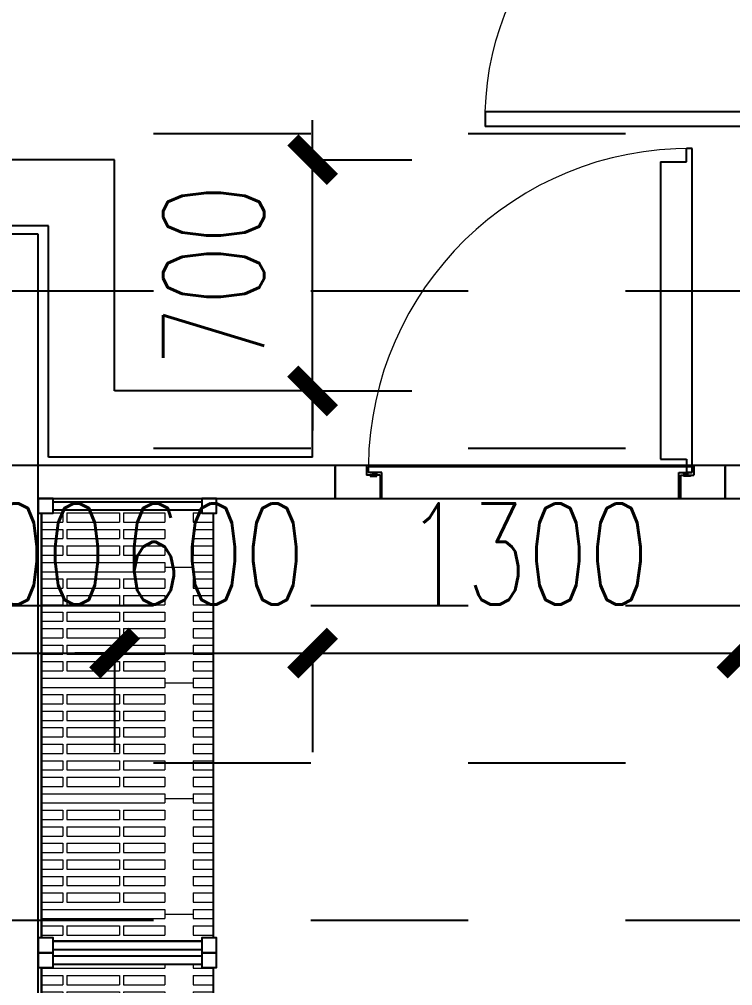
# Model space of a CAD drawing. Header units: millimetres. Extents: x 12325263 to 13848842, y -1463133 to 573208.
# Drawn here: x 12578309 to 12580469, y -824586 to -821662 of the extents above; entities that cross this region are included whole.
import ezdxf
from ezdxf.xclip import XClip

# ---------------------------------------------------------------- set-up
doc = ezdxf.new("R2010")
doc.units = ezdxf.units.MM
doc.header["$LTSCALE"] = 1000
doc.header["$XCLIPFRAME"] = 0
for name, color, linetype in [('A-ANNO-DIMS', 83, 'Continuous'), ('A-WALL', 5, 'Continuous'), ('fur202301', 252, 'Continuous'), ('WALL', 5, 'Continuous'), ('WALL-SHATCH', 8, 'Continuous'), ('WINDOW', 4, 'Continuous'), ('WINDOW_TEXT', 7, 'Continuous'), ('建筑-楼板开洞', 251, 'Continuous')]:
    doc.layers.add(name, color=color, linetype=linetype)
doc.styles.add('_TCH_DIM_T3', font='SIMPLEX.shx', dxfattribs={"width": 0.705882, "bigfont": 'GBCBIG.shx'})
doc.styles.add('_TCH_WINDOW', font='SIMPLEX', dxfattribs={"width": 0.7, "height": 3.5, "bigfont": 'GBCBIG'})
doc.dimstyles.new('_TCH_ARCH&&120', dxfattribs={"dimtxt": 306, "dimasz": 120, "dimexe": 300, "dimexo": 360, "dimgap": 147, "dimtad": 1, "dimdec": 0, "dimzin": 0, "dimdsep": 46, "dimtxsty": '_TCH_DIM_T3', "dimblk": 'ARCHTICK', "dimcen": 0.09, "dimclrt": 7, "dimazin": 2, "dimtfac": 1, "dimtdec": 0, "dimtix": 1, "dimtmove": 2, "dimatfit": 3, "dimfxl": 1, "dimfxlon": 1, "dimtolj": 1, "dimtzin": 0, "dimarcsym": 0})

# ---------------------------------------------------------------- blocks, each defined once
blk = doc.blocks.new('adgshg13-A$C7F010FC0')
at = {"layer": 'WALL-SHATCH'}
h = blk.add_hatch(color=256, dxfattribs=at)
h.dxf.hatch_style = 1
h.paths.add_polyline_path([(-60384.2, -16880.9), (-763.2, 197.5), (12587.6, -13153.3), (12587.6, -157996), (-162964.9, -188820.4), (-171262.4, -180522.9), (-171262.4, -31310.9), (-150707.2, -10755.7), (-131860.1, -7980.9), (-99162.4, -7980.9), (-99162.4, -4980.9), (-76620.4, -4980.9), (-70107.7, -16880.9)], flags=16)
h.paths.add_polyline_path([(-60091.2, -16380.9), (-646.9, 646.9), (12987.6, -12987.6), (12987.6, -158331.9), (-163100.6, -189250.4), (-171662.4, -180688.6), (-171662.4, -31145.2), (-150777.9, -10260.7), (-131896.7, -7480.9), (-99562.4, -7480.9), (-99562.4, -4580.9), (-76365.6, -4580.9), (-69907.5, -16380.9)])
blk = doc.blocks.new('A$C4C7A72D3')
at = {"layer": 'WALL', "color": 1}
blk.add_blockref('adgshg13-A$C7F010FC0', (210433, 205503.6), dxfattribs=at)
blk = doc.blocks.new('*U1477')
blk.add_lwpolyline([(0, -3855.2), (3969.1, -3855.2), (3969.1, 0), (0, 0)], close=True)
blk = doc.blocks.new('asdgagA$C655A5B81')
for p, q in [((0, 1059.1), (0, 963.1)), ((0, 959.1), (0, 1059.1)), ((135, 1059.1), (0, 1059.1)), ((0, 1059.1), (0, 963.1)), ((0, 965.1), (0, 1059.1)), ((0, 965.1), (0, 1059.1)), ((1045, 1059.1), (135, 1059.1)), ((135, 988.4), (135, 1059.1)), ((135, 988.4), (135, 1059.1)), ((140, 1059.1), (140, 981.2)), ((1040, 1059.1), (1040, 981.2)), ((1045, 988.4), (1045, 1059.1)), ((1045, 988.4), (1045, 1059.1)), ((1181, 1059.1), (1045, 1059.1)), ((1181, 959.1), (1181, 1059.1)), ((1181, 1059.1), (1181, 963.1)), ((1181, 1059.1), (1181, 963.1)), ((1181, 965.1), (1181, 1059.1)), ((94.4, 959.1), (94.4, 988.4)), ((135, 988.4), (94.4, 988.4)), ((94.4, 959.1), (94.4, 988.4)), ((135, 988.4), (94.4, 988.4)), ((94.4, 963.1), (94.4, 988.4)), ((140, 981.2), (99.4, 981.2)), ((99.4, 963.1), (99.4, 981.2)), ((99.4, 981.2), (117.5, 981.2)), ((99.4, 981.2), (99.4, 0)), ((117.5, 940.6), (117.5, 981.2)), ((1040, 981.2), (1080.6, 981.2)), ((1045, 988.4), (1085.6, 988.4)), ((1045, 988.4), (1085.6, 988.4)), ((1080.6, 963.1), (1080.6, 981.2)), ((1085.6, 959.1), (1085.6, 988.4)), ((1085.6, 959.1), (1085.6, 988.4)), ((1085.6, 963.1), (1085.6, 988.4)), ((0, 959.1), (94.4, 959.1)), ((94.4, 959.1), (1085.6, 959.1)), ((99.4, 963.1), (1080.6, 963.1)), ((195.4, 940.6), (117.5, 940.6)), ((195.4, 40.6), (195.4, 940.6)), ((1085.6, 959.1), (1181, 959.1)), ((117.5, 40.6), (117.5, 0)), ((195.4, 40.6), (117.5, 40.6)), ((99.4, 0), (117.5, 0))]:
    blk.add_line(p, q)
at = {"lineweight": 0}
for p, q in [((105.2, 981.2), (105.2, 982)), ((105.2, 982), (125.5, 982)), ((105.3, 992.4), (125.5, 992.4)), ((105.3, 989.4), (105.3, 992.4)), ((125.5, 989.4), (105.3, 989.4)), ((106, 981.2), (115, 981.2)), ((112.7, 985.7), (112.7, 989.5)), ((112.7, 989.5), (119.1, 989.5)), ((117.2, 985.7), (112.7, 985.7)), ((112.7, 985), (117.2, 985)), ((112.7, 984.6), (117.2, 984.6)), ((117.2, 983.1), (112.7, 983.1)), ((117.2, 982.7), (112.7, 982.7)), ((113.1, 987.8), (113.1, 989.1)), ((113.1, 989.1), (119.1, 989.1)), ((113.1, 987.8), (114.1, 987.8)), ((113.1, 986.1), (113.1, 987.4)), ((113.1, 987.4), (114.1, 987.4)), ((117.2, 986.1), (113.1, 986.1)), ((113.8, 991), (115.2, 989.6)), ((113.8, 990.8), (115.1, 989.6)), ((113.9, 991.4), (115.7, 989.7)), ((113.9, 991.3), (115.6, 989.6)), ((113.9, 991.2), (115.5, 989.6)), ((113.9, 991.1), (115.3, 989.6)), ((113.9, 990.7), (114.9, 989.6)), ((113.9, 990.5), (114.8, 989.7)), ((114, 991.6), (115.8, 989.8)), ((114, 991.5), (115.8, 989.7)), ((114, 990.2), (114.5, 989.8)), ((114.1, 991.7), (115.9, 989.8)), ((114.1, 991.7), (116, 989.9)), ((114.2, 991.9), (116.1, 990)), ((114.2, 991.8), (116.1, 989.9)), ((114.3, 991.9), (116.2, 990.1)), ((114.4, 992), (116.3, 990.1)), ((114.5, 992.1), (116.3, 990.2)), ((114.6, 992.1), (116.4, 990.3)), ((114.6, 992.1), (116.4, 990.4)), ((114.7, 992.2), (116.5, 990.5)), ((114.8, 992.2), (116.5, 990.6)), ((114.9, 992.2), (116.5, 990.7)), ((115.1, 992.3), (116.5, 990.8)), ((115.2, 992.3), (116.5, 990.9)), ((115.3, 992.3), (116.5, 991.1)), ((115.5, 992.2), (116.5, 991.2)), ((115.7, 992.2), (116.4, 991.4)), ((115.7, 981.2), (124.7, 981.2)), ((116, 992), (116.3, 991.7)), ((117.6, 982), (117.6, 982.3)), ((119.1, 985.5), (118, 985.5)), ((119.1, 985.2), (118, 985.2)), ((118, 982.7), (118, 982.7)), ((118, 982), (118, 982.3)), ((125.5, 989.5), (119.1, 989.5)), ((125.1, 989.1), (119.1, 989.1)), ((119.1, 985.5), (120.3, 985.5)), ((119.1, 985.2), (120.3, 985.2)), ((120.2, 982.7), (120.2, 982.7)), ((120.2, 982), (120.2, 982.3)), ((120.6, 982), (120.6, 982.3)), ((121, 986.1), (125.1, 986.1)), ((121, 985.7), (125.5, 985.7)), ((125.5, 985), (121, 985)), ((125.5, 984.6), (121, 984.6)), ((121, 983.1), (125.5, 983.1)), ((121, 982.7), (125.5, 982.7)), ((125.1, 987.8), (124.2, 987.8)), ((125.1, 987.4), (124.2, 987.4)), ((125.1, 987.8), (125.1, 989.1)), ((125.1, 986.1), (125.1, 987.4)), ((125.5, 992.4), (125.5, 989.4)), ((125.5, 985.7), (125.5, 989.5)), ((125.5, 981.2), (125.5, 982)), ((1054.5, 992.4), (1054.5, 989.4)), ((1074.7, 992.4), (1054.5, 992.4)), ((1054.5, 989.5), (1060.9, 989.5)), ((1054.5, 985.7), (1054.5, 989.5)), ((1054.5, 989.4), (1074.7, 989.4)), ((1059, 985.7), (1054.5, 985.7)), ((1054.5, 985), (1059, 985)), ((1054.5, 984.6), (1059, 984.6)), ((1059, 983.1), (1054.5, 983.1)), ((1059, 982.7), (1054.5, 982.7)), ((1074.8, 982), (1054.5, 982)), ((1054.5, 981.2), (1054.5, 982)), ((1054.9, 989.1), (1060.9, 989.1)), ((1054.9, 987.8), (1054.9, 989.1)), ((1054.9, 987.8), (1055.8, 987.8)), ((1054.9, 987.4), (1055.8, 987.4)), ((1054.9, 986.1), (1054.9, 987.4)), ((1059, 986.1), (1054.9, 986.1)), ((1064.3, 981.2), (1055.3, 981.2)), ((1059.4, 982), (1059.4, 982.3)), ((1060.9, 985.5), (1059.7, 985.5)), ((1060.9, 985.2), (1059.7, 985.2)), ((1059.8, 982.7), (1059.8, 982.7)), ((1059.8, 982), (1059.8, 982.3)), ((1067.3, 989.5), (1060.9, 989.5)), ((1066.9, 989.1), (1060.9, 989.1)), ((1060.9, 985.5), (1062, 985.5)), ((1060.9, 985.2), (1062, 985.2)), ((1062, 982.7), (1062, 982.7)), ((1062, 982), (1062, 982.3)), ((1062.4, 982), (1062.4, 982.3)), ((1062.8, 986.1), (1066.9, 986.1)), ((1062.8, 985.7), (1067.3, 985.7)), ((1067.3, 985), (1062.8, 985)), ((1067.3, 984.6), (1062.8, 984.6)), ((1062.8, 983.1), (1067.3, 983.1)), ((1062.8, 982.7), (1067.3, 982.7)), ((1064.7, 992.3), (1063.5, 991.1)), ((1064.8, 992.3), (1063.5, 990.9)), ((1064.9, 992.3), (1063.5, 990.8)), ((1064.5, 992.2), (1063.5, 991.2)), ((1065.1, 992.2), (1063.5, 990.7)), ((1065.2, 992.2), (1063.5, 990.6)), ((1065.3, 992.2), (1063.5, 990.5)), ((1064.3, 992.2), (1063.6, 991.4)), ((1065.4, 992.1), (1063.6, 990.4)), ((1065.4, 992.1), (1063.6, 990.3)), ((1065.5, 992.1), (1063.7, 990.2)), ((1064, 992), (1063.7, 991.7)), ((1065.6, 992), (1063.7, 990.1)), ((1065.7, 991.9), (1063.8, 990.1)), ((1065.8, 991.9), (1063.9, 990)), ((1065.8, 991.8), (1063.9, 989.9)), ((1065.9, 991.7), (1064, 989.9)), ((1065.9, 991.7), (1064.1, 989.8)), ((1066, 991.6), (1064.2, 989.8)), ((1066, 991.5), (1064.2, 989.7)), ((1066.1, 991.4), (1064.3, 989.7)), ((1066.1, 991.3), (1064.4, 989.6)), ((1066.1, 991.2), (1064.5, 989.6)), ((1066.1, 991.1), (1064.7, 989.6)), ((1066.2, 991), (1064.8, 989.6)), ((1066.2, 990.8), (1064.9, 989.6)), ((1074, 981.2), (1065, 981.2)), ((1066.1, 990.7), (1065.1, 989.6)), ((1066.1, 990.5), (1065.2, 989.7)), ((1066, 990.2), (1065.5, 989.8)), ((1066.9, 987.8), (1065.9, 987.8)), ((1066.9, 987.4), (1065.9, 987.4)), ((1066.9, 987.8), (1066.9, 989.1)), ((1066.9, 986.1), (1066.9, 987.4)), ((1067.3, 985.7), (1067.3, 989.5)), ((1074.7, 989.4), (1074.7, 992.4)), ((1074.8, 981.2), (1074.8, 982))]:
    blk.add_line(p, q, dxfattribs=at)
for centre in [(115.2, 990.9), (1064.8, 990.9)]:
    blk.add_circle(centre, 1.34, dxfattribs=at)
for centre, radius, start, end in [((112.7, 983.8), 1.12, 90, 270), ((112.7, 983.8), 0.75, 90, 270), ((114.1, 987.6), 0.188, 270, 90), ((117.2, 985.3), 0.75, 14.4775, 90), ((117.2, 985.3), 0.375, 270, 90), ((117.2, 985.3), 0.75, 270, 345.5225), ((117.2, 982.3), 0.75, 0, 90), ((117.2, 982.3), 0.375, 0, 90), ((121, 982.3), 0.75, 90, 180), ((121, 985.3), 0.75, 90, 165.5225), ((121, 985.3), 0.75, 194.4775, 270), ((121, 985.3), 0.375, 90, 270), ((121, 982.3), 0.375, 90, 180), ((124.2, 987.6), 0.188, 90, 270), ((125.5, 983.8), 1.12, 270, 90), ((125.5, 983.8), 0.75, 270, 90), ((1054.5, 983.8), 1.12, 90, 270), ((1054.5, 983.8), 0.75, 90, 270), ((1055.8, 987.6), 0.188, 270, 90), ((1059, 985.3), 0.75, 14.4775, 90), ((1059, 985.3), 0.375, 270, 90), ((1059, 985.3), 0.75, 270, 345.5225), ((1059, 982.3), 0.75, 0, 90), ((1059, 982.3), 0.375, 0, 90), ((1062.8, 985.3), 0.75, 90, 165.5225), ((1062.8, 985.3), 0.75, 194.4775, 270), ((1062.8, 982.3), 0.75, 90, 180), ((1062.8, 985.3), 0.375, 90, 270), ((1062.8, 982.3), 0.375, 90, 180), ((1065.9, 987.6), 0.188, 90, 270), ((1067.3, 983.8), 1.12, 270, 90), ((1067.3, 983.8), 0.75, 270, 90), ((108.4, 972.2), 972.2, 269.4672, 359.2315)]:
    blk.add_arc(centre, radius, start, end, dxfattribs=at)
for p in [(112.7, 982.7), (113.1, 987.6), (114.1, 987.4), (117.2, 985), (119.1, 985.3), (121, 985), (124.2, 987.4), (125.1, 987.6), (125.5, 982.7), (1054.5, 982.7), (1054.9, 987.6), (1055.8, 987.4), (1059, 985), (1060.9, 985.3), (1062.8, 985), (1065.9, 987.4), (1066.9, 987.6), (1067.3, 982.7)]:
    blk.add_point(p, dxfattribs=at)
blk = doc.blocks.new('*U1648')
at = {"layer": 'fur202301', "lineweight": 0}
h = blk.add_hatch(dxfattribs=at)
h.set_pattern_fill('CAMBRO层板', color=256, pattern_type=2)
h.set_pattern_definition([(0, (-5094.2, -2045), (0, 520), [28, -322]), (0, (-5094.2, -1920), (0, 520), [28, -322]), (90, (-5094.18, -2045.03), (-350, 2e-14), [125, -395]), (90, (-5066.18, -2045.03), (-350, 2e-14), [125, -395]), (0, (-5094.2, -1748), (0, 520), [28, -322]), (0, (-5094.2, -1908), (0, 520), [28, -322]), (90, (-5094.18, -1908.03), (-350, 2e-14), [160, -360]), (90, (-5066.18, -1908.03), (-350, 2e-14), [160, -360]), (0, (-5094.2, -1611), (0, 520), [28, -322]), (0, (-5094.2, -1736), (0, 520), [28, -322]), (90, (-5094.18, -1736.03), (-350, 2e-14), [125, -395]), (90, (-5066.18, -1736.03), (-350, 2e-14), [125, -395]), (0, (-5044.2, -2045), (0, 520), [28, -322]), (0, (-5044.2, -1920), (0, 520), [28, -322]), (90, (-5044.18, -2045.03), (-350, 2e-14), [125, -395]), (90, (-5016.18, -2045.03), (-350, 2e-14), [125, -395]), (0, (-5044.2, -1748), (0, 520), [28, -322]), (0, (-5044.2, -1908), (0, 520), [28, -322]), (90, (-5044.18, -1908.03), (-350, 2e-14), [160, -360]), (90, (-5016.18, -1908.03), (-350, 2e-14), [160, -360]), (0, (-5044.2, -1611), (0, 520), [28, -322]), (0, (-5044.2, -1736), (0, 520), [28, -322]), (90, (-5044.18, -1736.03), (-350, 2e-14), [125, -395]), (90, (-5016.18, -1736.03), (-350, 2e-14), [125, -395]), (0, (-4994.2, -2045), (0, 520), [28, -322]), (0, (-4994.2, -1920), (0, 520), [28, -322]), (90, (-4994.18, -2045.03), (-350, 2e-14), [125, -395]), (90, (-4966.18, -2045.03), (-350, 2e-14), [125, -395]), (0, (-4994.2, -1748), (0, 520), [28, -322]), (0, (-4994.2, -1908), (0, 520), [28, -322]), (90, (-4994.18, -1908.03), (-350, 2e-14), [160, -360]), (90, (-4966.18, -1908.03), (-350, 2e-14), [160, -360]), (0, (-4994.2, -1611), (0, 520), [28, -322]), (0, (-4994.2, -1736), (0, 520), [28, -322]), (90, (-4994.18, -1736.03), (-350, 2e-14), [125, -395]), (90, (-4966.18, -1736.03), (-350, 2e-14), [125, -395]), (0, (-4944.2, -2045), (0, 520), [28, -322]), (0, (-4944.2, -1920), (0, 520), [28, -322]), (90, (-4944.18, -2045.03), (-350, 2e-14), [125, -395]), (90, (-4916.18, -2045.03), (-350, 2e-14), [125, -395]), (0, (-4944.2, -1748), (0, 520), [28, -322]), (0, (-4944.2, -1908), (0, 520), [28, -322]), (90, (-4944.18, -1908.03), (-350, 2e-14), [160, -360]), (90, (-4916.18, -1908.03), (-350, 2e-14), [160, -360]), (0, (-4944.2, -1611), (0, 520), [28, -322]), (0, (-4944.2, -1736), (0, 520), [28, -322]), (90, (-4944.18, -1736.03), (-350, 2e-14), [125, -395]), (90, (-4916.18, -1736.03), (-350, 2e-14), [125, -395]), (0, (-4894.2, -2045), (0, 520), [28, -322]), (0, (-4894.2, -1920), (0, 520), [28, -322]), (90, (-4894.18, -2045.03), (-350, 2e-14), [125, -395]), (90, (-4866.18, -2045.03), (-350, 2e-14), [125, -395]), (0, (-4894.2, -1748), (0, 520), [28, -322]), (0, (-4894.2, -1908), (0, 520), [28, -322]), (90, (-4894.18, -1908.03), (-350, 2e-14), [160, -360]), (90, (-4866.18, -1908.03), (-350, 2e-14), [160, -360]), (0, (-4894.2, -1611), (0, 520), [28, -322]), (0, (-4894.2, -1736), (0, 520), [28, -322]), (90, (-4894.18, -1736.03), (-350, 2e-14), [125, -395]), (90, (-4866.18, -1736.03), (-350, 2e-14), [125, -395]), (0, (-4844.2, -2045), (0, 520), [28, -322]), (0, (-4844.2, -1920), (0, 520), [28, -322]), (90, (-4844.18, -2045.03), (-350, 2e-14), [125, -395]), (90, (-4816.18, -2045.03), (-350, 2e-14), [125, -395]), (0, (-4844.2, -1748), (0, 520), [28, -322]), (0, (-4844.2, -1908), (0, 520), [28, -322]), (90, (-4844.18, -1908.03), (-350, 2e-14), [160, -360]), (90, (-4816.18, -1908.03), (-350, 2e-14), [160, -360]), (0, (-4844.2, -1611), (0, 520), [28, -322]), (0, (-4844.2, -1736), (0, 520), [28, -322]), (90, (-4844.18, -1736.03), (-350, 2e-14), [125, -395]), (90, (-4816.18, -1736.03), (-350, 2e-14), [125, -395]), (0, (-4794.2, -2045), (0, 520), [28, -322]), (0, (-4794.2, -1611), (0, 520), [28, -322]), (90, (-4794.18, -2045.03), (-350, 2e-14), [434, -86]), (90, (-4766.18, -2045.03), (-350, 2e-14), [434, -86]), (90, (-4779.5, -1610.93), (-350, 2e-14), [43.033, -476.967]), (90, (-4779.5, -2087.9), (-350, 2e-14), [42.776, -477.224])])
h.paths.add_polyline_path([(35, -45), (45, -45), (45, -10), (1330, -10), (1330, -45), (1340, -45), (1340, -495), (1330, -495), (1330, -530), (45, -530), (45, -495), (35, -495)])
for points in [[(0, -45), (45, -45), (45, 0), (0, 0)], [(1330, -45), (1375, -45), (1375, 0), (1330, 0)], [(35, -45), (45, -45), (45, -10), (1330, -10), (1330, -45), (1340, -45), (1340, -495), (1330, -495), (1330, -530), (45, -530), (45, -495), (35, -495)], [(0, -540), (45, -540), (45, -495), (0, -495)], [(1330, -540), (1375, -540), (1375, -495), (1330, -495)]]:
    blk.add_lwpolyline(points, close=True)
for points in [[(45, -10), (1330, -10)], [(10, -495), (10, -45)], [(35, -495), (35, -45)], [(1340, -495), (1340, -45)], [(1365, -495), (1365, -45)], [(45, -530), (1330, -530)]]:
    blk.add_lwpolyline(points)
blk = doc.blocks.new('*U1649')
at = {"layer": 'fur202301', "lineweight": 0}
h = blk.add_hatch(dxfattribs=at)
h.set_pattern_fill('CAMBRO层板', color=256, pattern_type=2)
h.set_pattern_definition([(0, (-4944.2, -2045), (0, 520), [28, -322]), (0, (-4944.2, -1920), (0, 520), [28, -322]), (90, (-4944.18, -2045.03), (-350, 2e-14), [125, -395]), (90, (-4916.18, -2045.03), (-350, 2e-14), [125, -395]), (0, (-4944.2, -1748), (0, 520), [28, -322]), (0, (-4944.2, -1908), (0, 520), [28, -322]), (90, (-4944.18, -1908.03), (-350, 2e-14), [160, -360]), (90, (-4916.18, -1908.03), (-350, 2e-14), [160, -360]), (0, (-4944.2, -1611), (0, 520), [28, -322]), (0, (-4944.2, -1736), (0, 520), [28, -322]), (90, (-4944.18, -1736.03), (-350, 2e-14), [125, -395]), (90, (-4916.18, -1736.03), (-350, 2e-14), [125, -395]), (0, (-4894.2, -2045), (0, 520), [28, -322]), (0, (-4894.2, -1920), (0, 520), [28, -322]), (90, (-4894.18, -2045.03), (-350, 2e-14), [125, -395]), (90, (-4866.18, -2045.03), (-350, 2e-14), [125, -395]), (0, (-4894.2, -1748), (0, 520), [28, -322]), (0, (-4894.2, -1908), (0, 520), [28, -322]), (90, (-4894.18, -1908.03), (-350, 2e-14), [160, -360]), (90, (-4866.18, -1908.03), (-350, 2e-14), [160, -360]), (0, (-4894.2, -1611), (0, 520), [28, -322]), (0, (-4894.2, -1736), (0, 520), [28, -322]), (90, (-4894.18, -1736.03), (-350, 2e-14), [125, -395]), (90, (-4866.18, -1736.03), (-350, 2e-14), [125, -395]), (0, (-4844.2, -2045), (0, 520), [28, -322]), (0, (-4844.2, -1920), (0, 520), [28, -322]), (90, (-4844.18, -2045.03), (-350, 2e-14), [125, -395]), (90, (-4816.18, -2045.03), (-350, 2e-14), [125, -395]), (0, (-4844.2, -1748), (0, 520), [28, -322]), (0, (-4844.2, -1908), (0, 520), [28, -322]), (90, (-4844.18, -1908.03), (-350, 2e-14), [160, -360]), (90, (-4816.18, -1908.03), (-350, 2e-14), [160, -360]), (0, (-4844.2, -1611), (0, 520), [28, -322]), (0, (-4844.2, -1736), (0, 520), [28, -322]), (90, (-4844.18, -1736.03), (-350, 2e-14), [125, -395]), (90, (-4816.18, -1736.03), (-350, 2e-14), [125, -395]), (0, (-4794.2, -2045), (0, 520), [28, -322]), (0, (-4794.2, -1920), (0, 520), [28, -322]), (90, (-4794.18, -2045.03), (-350, 2e-14), [125, -395]), (90, (-4766.18, -2045.03), (-350, 2e-14), [125, -395]), (0, (-4794.2, -1748), (0, 520), [28, -322]), (0, (-4794.2, -1908), (0, 520), [28, -322]), (90, (-4794.18, -1908.03), (-350, 2e-14), [160, -360]), (90, (-4766.18, -1908.03), (-350, 2e-14), [160, -360]), (0, (-4794.2, -1611), (0, 520), [28, -322]), (0, (-4794.2, -1736), (0, 520), [28, -322]), (90, (-4794.18, -1736.03), (-350, 2e-14), [125, -395]), (90, (-4766.18, -1736.03), (-350, 2e-14), [125, -395]), (0, (-4744.2, -2045), (0, 520), [28, -322]), (0, (-4744.2, -1920), (0, 520), [28, -322]), (90, (-4744.18, -2045.03), (-350, 2e-14), [125, -395]), (90, (-4716.18, -2045.03), (-350, 2e-14), [125, -395]), (0, (-4744.2, -1748), (0, 520), [28, -322]), (0, (-4744.2, -1908), (0, 520), [28, -322]), (90, (-4744.18, -1908.03), (-350, 2e-14), [160, -360]), (90, (-4716.18, -1908.03), (-350, 2e-14), [160, -360]), (0, (-4744.2, -1611), (0, 520), [28, -322]), (0, (-4744.2, -1736), (0, 520), [28, -322]), (90, (-4744.18, -1736.03), (-350, 2e-14), [125, -395]), (90, (-4716.18, -1736.03), (-350, 2e-14), [125, -395]), (0, (-4694.2, -2045), (0, 520), [28, -322]), (0, (-4694.2, -1920), (0, 520), [28, -322]), (90, (-4694.18, -2045.03), (-350, 2e-14), [125, -395]), (90, (-4666.18, -2045.03), (-350, 2e-14), [125, -395]), (0, (-4694.2, -1748), (0, 520), [28, -322]), (0, (-4694.2, -1908), (0, 520), [28, -322]), (90, (-4694.18, -1908.03), (-350, 2e-14), [160, -360]), (90, (-4666.18, -1908.03), (-350, 2e-14), [160, -360]), (0, (-4694.2, -1611), (0, 520), [28, -322]), (0, (-4694.2, -1736), (0, 520), [28, -322]), (90, (-4694.18, -1736.03), (-350, 2e-14), [125, -395]), (90, (-4666.18, -1736.03), (-350, 2e-14), [125, -395]), (0, (-4644.2, -2045), (0, 520), [28, -322]), (0, (-4644.2, -1611), (0, 520), [28, -322]), (90, (-4644.18, -2045.03), (-350, 2e-14), [434, -86]), (90, (-4616.18, -2045.03), (-350, 2e-14), [434, -86]), (90, (-4629.5, -1610.93), (-350, 2e-14), [43.033, -476.967]), (90, (-4629.5, -2087.9), (-350, 2e-14), [42.776, -477.224])])
h.paths.add_polyline_path([(35, -45), (45, -45), (45, -10), (1480, -10), (1480, -45), (1490, -45), (1490, -495), (1480, -495), (1480, -530), (45, -530), (45, -495), (35, -495)])
for points in [[(0, -45), (45, -45), (45, 0), (0, 0)], [(1480, -45), (1525, -45), (1525, 0), (1480, 0)], [(35, -45), (45, -45), (45, -10), (1480, -10), (1480, -45), (1490, -45), (1490, -495), (1480, -495), (1480, -530), (45, -530), (45, -495), (35, -495)], [(0, -540), (45, -540), (45, -495), (0, -495)], [(1480, -540), (1525, -540), (1525, -495), (1480, -495)]]:
    blk.add_lwpolyline(points, close=True)
for points in [[(45, -10), (1480, -10)], [(10, -495), (10, -45)], [(35, -495), (35, -45)], [(1490, -495), (1490, -45)], [(1515, -495), (1515, -45)], [(45, -530), (1480, -530)]]:
    blk.add_lwpolyline(points)
blk = doc.blocks.new('sdfgsdffhg')
at = {"layer": 'fur202301', "elevation": 0}
blk.add_lwpolyline([(-2817.8, 51045.2), (-612, 51045.2), (-612, 51045.2), (1516.7, 51045.2), (1516.7, 47894.7), (-2817.8, 47889.8), (-2817.8, 51045.2)], dxfattribs=at)
blk.add_lwpolyline([(-2717.8, 50945.2), (-712, 50945.2), (-712, 50945.2), (1416.7, 50945.2), (1416.7, 47994.6), (-2717.8, 47989.9)], close=True, dxfattribs=at)
at = {"layer": 'fur202301'}
for name, p, rotation in [('asdgagA$C655A5B81', (-637.8, 52004.2, 0), 180), ('*U1477', (-2717.8, 47889.6, 0), 180), ('*U1648', (-2177.8, 50945.2, 0), 270), ('*U1649', (-2177.8, 49570.2, 0), 270)]:
    blk.add_blockref(name, p, dxfattribs=dict(at, rotation=rotation))
blk = doc.blocks.new('_ArchTick')
at = {"color": 0, "linetype": 'ByBlock', "const_width": 0.4}
blk.add_lwpolyline([(-0.5, -0.5), (0.5, 0.5)], dxfattribs=at)
blk = doc.blocks.new('*D4209')
at = {"layer": 'A-ANNO-DIMS', "color": 0, "lineweight": -2, "transparency": 16777216}
for p, q in [((12579196.9, -822086.6), (12579196.9, -821966.6)), ((12579195.9, -822086.6), (12579496.9, -822086.6)), ((12579196.9, -822786.6), (12579196.9, -822086.6)), ((12579195.9, -822786.6), (12579496.9, -822786.6)), ((12579196.9, -822786.6), (12579196.9, -822906.6))]:
    blk.add_line(p, q, dxfattribs=at)
at = {"layer": 'Defpoints', "color": 0, "transparency": 16777216}
for p in [(12578596.9, -822086.6), (12579196.9, -822086.6), (12578596.9, -822786.6)]:
    blk.add_point(p, dxfattribs=at)
at = {"layer": 'A-ANNO-DIMS', "color": 0, "lineweight": -2, "transparency": 16777216, "xscale": 120, "yscale": 120, "zscale": 120}
for p, rotation in [((12579196.9, -822086.6), 270), ((12579196.9, -822786.6), 90)]:
    blk.add_blockref('_ArchTick', p, dxfattribs=dict(at, rotation=rotation))
at = {"layer": 'A-ANNO-DIMS', "color": 7, "transparency": 16777216, "insert": (12578896.9, -822436.6), "char_height": 306, "attachment_point": 5, "rotation": 90, "style": '_TCH_DIM_T3'}
blk.add_mtext('\\A1;700', dxfattribs=at)
blk = doc.blocks.new('*D4260')
at = {"layer": 'A-ANNO-DIMS', "color": 0, "lineweight": -2, "transparency": 16777216}
for p, q in [((12577996.8, -823580), (12577876.8, -823580)), ((12577996.8, -823579), (12577996.8, -823880)), ((12577996.8, -823580), (12578596.9, -823580)), ((12578596.9, -823579), (12578596.9, -823880)), ((12578596.9, -823580), (12578716.9, -823580))]:
    blk.add_line(p, q, dxfattribs=at)
at = {"layer": 'Defpoints', "color": 0, "transparency": 16777216}
for p in [(12577996.8, -822086.6), (12578596.9, -822086.6), (12578596.9, -823580)]:
    blk.add_point(p, dxfattribs=at)
at = {"layer": 'A-ANNO-DIMS', "color": 0, "lineweight": -2, "transparency": 16777216, "xscale": 120, "yscale": 120, "zscale": 120}
blk.add_blockref('_ArchTick', (12577996.8, -823580), dxfattribs=at)
at = {"layer": 'A-ANNO-DIMS', "color": 0, "lineweight": -2, "transparency": 16777216, "xscale": 120, "yscale": 120, "zscale": 120, "rotation": 180}
blk.add_blockref('_ArchTick', (12578596.9, -823580), dxfattribs=at)
at = {"layer": 'A-ANNO-DIMS', "color": 7, "transparency": 16777216, "insert": (12578296.9, -823280), "char_height": 306, "attachment_point": 5, "style": '_TCH_DIM_T3'}
blk.add_mtext('\\A1;600', dxfattribs=at)
blk = doc.blocks.new('*D4261')
at = {"layer": 'A-ANNO-DIMS', "color": 0, "lineweight": -2, "transparency": 16777216}
for p, q in [((12578596.9, -823580), (12578476.9, -823580)), ((12578596.9, -823579), (12578596.9, -823880)), ((12578596.9, -823580), (12579196.9, -823580)), ((12579196.9, -823579), (12579196.9, -823880)), ((12579196.9, -823580), (12579316.9, -823580))]:
    blk.add_line(p, q, dxfattribs=at)
at = {"layer": 'Defpoints', "color": 0, "transparency": 16777216}
for p in [(12578596.9, -822086.6), (12579196.9, -822086.6), (12579196.9, -823580)]:
    blk.add_point(p, dxfattribs=at)
at = {"layer": 'A-ANNO-DIMS', "color": 0, "lineweight": -2, "transparency": 16777216, "xscale": 120, "yscale": 120, "zscale": 120}
blk.add_blockref('_ArchTick', (12578596.9, -823580), dxfattribs=at)
at = {"layer": 'A-ANNO-DIMS', "color": 0, "lineweight": -2, "transparency": 16777216, "xscale": 120, "yscale": 120, "zscale": 120, "rotation": 180}
blk.add_blockref('_ArchTick', (12579196.9, -823580), dxfattribs=at)
at = {"layer": 'A-ANNO-DIMS', "color": 7, "transparency": 16777216, "insert": (12578896.9, -823280), "char_height": 306, "attachment_point": 5, "style": '_TCH_DIM_T3'}
blk.add_mtext('\\A1;600', dxfattribs=at)
blk = doc.blocks.new('*D4262')
at = {"layer": 'A-ANNO-DIMS', "color": 0, "lineweight": -2, "transparency": 16777216}
for p, q in [((12579196.9, -823579), (12579196.9, -823880)), ((12579196.9, -823580), (12580496.9, -823580)), ((12580496.9, -823579), (12580496.9, -823880))]:
    blk.add_line(p, q, dxfattribs=at)
at = {"layer": 'Defpoints', "color": 0, "transparency": 16777216}
for p in [(12579196.9, -822086.6), (12580496.9, -822086.6), (12580496.9, -823580)]:
    blk.add_point(p, dxfattribs=at)
at = {"layer": 'A-ANNO-DIMS', "color": 0, "lineweight": -2, "transparency": 16777216, "xscale": 120, "yscale": 120, "zscale": 120, "rotation": 180}
blk.add_blockref('_ArchTick', (12579196.9, -823580), dxfattribs=at)
at = {"layer": 'A-ANNO-DIMS', "color": 0, "lineweight": -2, "transparency": 16777216, "xscale": 120, "yscale": 120, "zscale": 120}
blk.add_blockref('_ArchTick', (12580496.9, -823580), dxfattribs=at)
at = {"layer": 'A-ANNO-DIMS', "color": 7, "transparency": 16777216, "insert": (12579846.9, -823280), "char_height": 306, "attachment_point": 5, "style": '_TCH_DIM_T3'}
blk.add_mtext('\\A1;1300', dxfattribs=at)
blk = doc.blocks.new('*D4263')
at = {"layer": 'A-ANNO-DIMS', "color": 0, "lineweight": -2, "transparency": 16777216}
for p, q in [((12580496.9, -823579), (12580496.9, -823880)), ((12580496.9, -823580), (12582646.8, -823580)), ((12582646.8, -823579), (12582646.8, -823880))]:
    blk.add_line(p, q, dxfattribs=at)
at = {"layer": 'Defpoints', "color": 0, "transparency": 16777216}
for p in [(12580496.9, -822086.6), (12582646.8, -822086.6), (12582646.8, -823580)]:
    blk.add_point(p, dxfattribs=at)
at = {"layer": 'A-ANNO-DIMS', "color": 0, "lineweight": -2, "transparency": 16777216, "xscale": 120, "yscale": 120, "zscale": 120, "rotation": 180}
blk.add_blockref('_ArchTick', (12580496.9, -823580), dxfattribs=at)
at = {"layer": 'A-ANNO-DIMS', "color": 0, "lineweight": -2, "transparency": 16777216, "xscale": 120, "yscale": 120, "zscale": 120}
blk.add_blockref('_ArchTick', (12582646.8, -823580), dxfattribs=at)
at = {"layer": 'A-ANNO-DIMS', "color": 7, "transparency": 16777216, "insert": (12581571.9, -823280), "char_height": 306, "attachment_point": 5, "style": '_TCH_DIM_T3'}
blk.add_mtext('\\A1;2150', dxfattribs=at)
blk = doc.blocks.new('$DorLib2D$00000002')
for p, q in [((-0.5, 0), (-0.5, 0.4875)), ((-0.475, 0.4875), (-0.5, 0.4875)), ((-0.475, 0), (-0.475, 0.4875)), ((0.475, 0), (0.475, 0.4875)), ((0.475, 0.4875), (0.5, 0.4875)), ((0.5, 0), (0.5, 0.4875)), ((-0.5, 0), (-0.475, 0)), ((0.5, 0), (0.475, 0))]:
    blk.add_line(p, q)
at = {"lineweight": 13}
for centre, start, end in [((-0.4875, 0), 0, 88.5307), ((0.4875, 0), 91.4693, 180)]:
    blk.add_arc(centre, 0.4875, start, end, dxfattribs=at)

msp = doc.modelspace()

# ---------------------------------------------------------------- block references
ref = msp.add_blockref('A$C4C7A72D3', (12385714.9, -906209.5), dxfattribs=dict(rotation=350.041249254255))
XClip(ref).set_block_clipping_path([(223442.8584877662, 85923.1187333744), (220542.7961432356, 85923.1422391906), (220542.8579492103, 89292.823275506), (211526.9150355905, 89292.8101311298), (210631.4331447985, 94392.8080583527), (206113.3685902953, 94392.8025418455), (206001.4315187763, 95030.3127344656), (204376.2826588508, 94744.9613686837), (203364.4570056833, 100506.9030052917), (197947.3947122637, 99555.7482674252), (192482.3428474721, 130679.4765393781), (190118.7804593667, 130264.4504016289), (191623.4071957469, 121695.6427078634), (177046.6486519482, 119136.2011700841), (175707.6223907359, 126760.8483765714), (173902.988371335, 128026.4039125028), (169528.3854461554, 127258.2903269802), (169070.0967394859, 129868.3614864857), (163308.2517458182, 128856.6693391807), (163766.52659606, 126246.6171700556), (159679.1795131005, 125528.9180921423), (170669.6888374612, 62935.797914044), (167222.1989369914, 62330.4650948944), (167939.7759490944, 58243.6808593175), (171386.9528796654, 58848.2912487988), (172857.0656793863, 50477.0032648193), (165962.5026008021, 49266.4230898353), (168037.7813034765, 37447.1796448426), (140649.9584970828, 32638.2390106404), (115387.9799239188, 28202.5781787895), (95598.7254695911, 140907.4332163476), (226939.476109907, 163968.8668500402), (240128.6952811591, 88852.8973128139)])

# ---------------------------------------------------------------- next in the draw order: hatches: boundary and pattern name
at = {"layer": '建筑-楼板开洞'}
h = msp.add_hatch(dxfattribs=at)
h.set_pattern_fill('DASH', color=256, scale=500)
h.set_pattern_definition([(0, (0, 0), (476.25, 476.25), [476.25, -476.25])])
h.paths.add_polyline_path([(12597696.7, -842386.8), (12590696.8, -842386.9), (12590697.1, -843986.8), (12595796.8, -843986.9), (12595797.1, -849736.9), (12588796.8, -849736.8), (12588796.8, -851936.8), (12564896.8, -851936.8), (12564896.8, -816186.8), (12568846.8, -816186.8), (12568846.8, -816040), (12568846.8, -807536.8), (12574696.8, -807536.8), (12574696.8, -810386.8), (12575896.8, -810386.8), (12579055.2, -810386.8), (12580496.9, -811828.2), (12580696.9, -819086.9), (12595696.9, -819086.7), (12595696.9, -812786.8), (12597696.7, -812786.8)])

# ---------------------------------------------------------------- next in the draw order: block references
msp.add_blockref('sdfgsdffhg', (12581083.9, -874056.8, 0))

# ---------------------------------------------------------------- next in the draw order: linework, layer by layer
at = {"layer": 'A-WALL'}
for p, q in [((12578596.9, -822086.6), (12577646.8, -822086.6)), ((12578596.9, -822786.6), (12578596.9, -822086.6)), ((12578396.9, -822286.6), (12577646.8, -822286.6)), ((12578396.9, -822986.6), (12578396.9, -822286.6)), ((12579196.9, -822786.6), (12578596.9, -822786.6)), ((12579196.9, -822986.6), (12579196.9, -822786.6)), ((12579196.9, -822986.6), (12578396.9, -822986.6))]:
    msp.add_line(p, q, dxfattribs=at)

# ---------------------------------------------------------------- next in the draw order: block references
at = {"layer": 'WINDOW'}
ref = msp.add_blockref('$DorLib2D$00000002', (12580596.9, -821086.6), dxfattribs=dict(at, xscale=-1800, yscale=1800, zscale=200, rotation=90))
ref.add_attrib('A', 'M1823', (12581155.8, -821425), dxfattribs={"layer": 'WINDOW_TEXT', "height": 306, "rotation": 90, "style": '_TCH_WINDOW', "width": 0.494118})

# ---------------------------------------------------------------- next in the draw order: dimensions: what is measured, and where the dimension line sits
at = {"layer": 'A-ANNO-DIMS'}
for p1, p2, distance, picture, middle in [((12578596.9, -822786.6), (12578596.9, -822086.6), -600, '*D4209', (12578896.9, -822436.6)), ((12577996.8, -822086.6), (12578596.9, -822086.6), -1493.4, '*D4260', (12578296.9, -823280)), ((12578596.9, -822086.6), (12579196.9, -822086.6), -1493.4, '*D4261', (12578896.9, -823280)), ((12579196.9, -822086.6), (12580496.9, -822086.6), -1493.4, '*D4262', (12579846.9, -823280)), ((12580496.9, -822086.6), (12582646.8, -822086.6), -1493.4, '*D4263', (12581571.9, -823280))]:
    dim = msp.add_aligned_dim(p1=p1, p2=p2, distance=distance, dimstyle='_TCH_ARCH&&120', dxfattribs=at)
    dim.commit()
    dim.dimension.update_dxf_attribs({"geometry": picture, "text_midpoint": middle})

doc.saveas('drawing.dxf')
